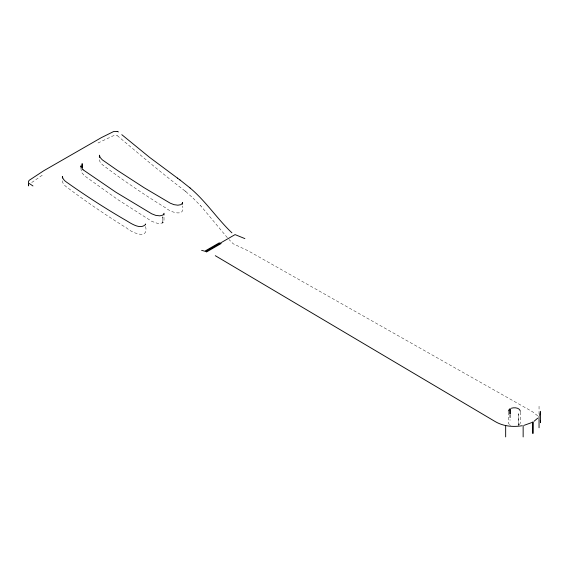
<?xml version="1.0" encoding="UTF-8"?>
<svg xmlns="http://www.w3.org/2000/svg" width="569" height="569" viewBox="0 0 569 569"><rect width="100%" height="100%" fill="white"/><g stroke="black" fill="none" stroke-linecap="round" stroke-linejoin="round"><path stroke-width="0.43" stroke-dasharray="2.85 2.13" d="M519.461 424.595L520.443 422.852L520.45 412.176M519.213 424.794L518.338 425.335M31.7 182.549L42.583 174.982M80.933 168.125L81.424 172.279L84.767 176.02L118.359 199.961L151.873 221.391L157.649 223.418L162.556 223.034L163.993 221.405L164.036 215.829M162.834 222.892L162.876 216.839M518.658 425.164L518.658 413.798M97.968 143.011L113.636 135.614L117.221 135.578M117.228 135.586C139.49 154.334 161.959 173.367 185.202 191.106M510.471 425.32L510.002 425.064M185.053 190.978L185.949 191.732M509.39 424.638L508.295 422.788L508.288 412.127M185.8 191.604L193.168 198.211M193.033 198.083L200.409 205.544M200.288 205.409L201.59 206.839M537.691 415.804L532.541 411.764L248.205 250.837L233.155 243.76L229.03 239.563M227.351 237.686L201.597 206.846M99.397 159.747C99.767 163.637 103.899 165.679 106.559 167.841C125.884 182.187 145.806 195.736 166.34 208.304C170.323 212.031 185.544 217.514 182.578 205.978M539.049 406.252L539.049 414.132M518.729 413.755L518.729 425.121M510.08 414.865L510.08 420.1M510.002 414.908L510.002 420.142M162.798 216.881L162.798 222.913M145.572 226.483C149.092 240.587 130.721 232.067 126.645 228.013C107.064 215.914 88.039 202.927 69.553 189.207C66.502 186.917 61.672 184.192 62.391 179.591"/><path stroke-width="0.85" d="M508.288 411.259L509.276 409.331M145.572 223.987L145.493 224.471M182.478 203.169L182.578 202.55L182.578 204.264M145.451 224.606C139.547 230.296 129.561 222.237 124.22 219.378C105.862 208.667 87.975 197.151 70.563 184.975C67.768 182.677 63.408 180.978 62.441 177.066M182.478 203.169L180.935 204.655L177.869 205.196L173.993 204.662L170.216 203.169L144.206 187.77L117.378 170.366L102.271 159.811L100.165 157.464L99.397 155.188L99.397 157.471M539.533 415.477L540.55 411.302L540.55 422.703L540.294 420.583M28.727 184.925L28.45 185.899L28.464 181.596L29.126 180.359L43.82 170.7L101.481 137.57L113.636 131.539L117.257 131.446M537.691 418.172L534.12 421.231M204.698 251.242L219.392 242.757M205.58 251.626L235.068 234.606L244.876 238.603M206.455 252.01L221.17 243.511M531.951 422.504L524.227 425.292M511.268 408.243C514.333 407.29 519.582 407.525 520.45 411.302M522.072 425.733C513.11 427.212 503.416 426.323 495.45 421.714L215.288 255.687M201.618 250.346L204.136 251M117.264 131.453L118.444 131.93M32.959 185.956L29.218 183.453M177.585 178.204L149.583 157.357L121.794 134.668M177.421 178.083L179.982 179.96M179.825 179.84L189.854 187.798M189.712 187.678L190.558 188.403M190.416 188.282C205.985 201.433 217.194 218.816 231.917 232.849M83.031 169.768L115.891 192.23L151.724 213.809L155.814 215.395L159.91 215.843L162.947 215.068L164.036 213.254L164.036 214.968M83.031 169.761L82.576 169.285M81.083 166.809L80.933 165.849L80.933 167.364M62.426 176.973L62.391 176.554L62.391 178.069M539.049 416.344L539.049 427.76M523.146 425.527L523.146 436.942M510.08 408.762L510.08 413.99M510.002 408.805L510.002 414.04M505.663 425.527L505.663 436.914M82.178 163.765L82.178 168.282M82.1 163.808L82.1 168.324M532.947 421.963L532.911 433.4L532.947 421.963"/></g></svg>
